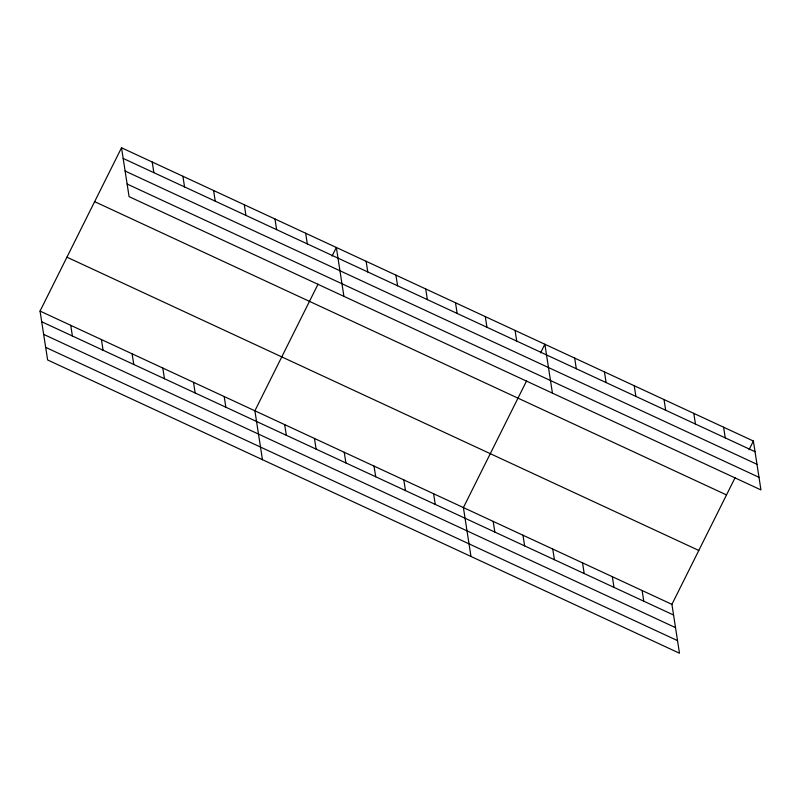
<?xml version="1.0" encoding="UTF-8"?>
<svg xmlns="http://www.w3.org/2000/svg" width="801" height="801" viewBox="0 0 801 801"><rect width="100%" height="100%" fill="white"/><g stroke="black" fill="none" stroke-linecap="round" stroke-linejoin="round"><path stroke-width="1.2" d="M735.098 477.686L671.919 604.355L679.478 653.236L47.619 359.969L40.05 311.078L121.522 147.764L753.381 441.031L760.95 489.922L129.081 196.645L121.522 147.764M318.067 284.125L254.888 410.793L262.448 459.684M332.055 256.1L336.35 247.469L343.919 296.36M526.587 380.906L463.399 507.574L470.968 556.465M540.565 352.881L544.87 344.25L552.44 393.141M749.085 449.661L753.381 441.031M123.174 158.428L755.033 451.704M125.126 171.044L756.985 464.31M127.129 184.03L758.998 477.306M94.638 201.652L726.497 494.928M66.934 257.181L698.802 550.457M40.05 311.078L671.919 604.355M41.702 321.752L673.571 615.028M43.654 334.367L675.523 627.634M45.667 347.354L677.526 640.63M723.593 427.203L725.245 437.877M693.806 413.386L695.458 424.049M664.019 399.559L665.671 410.222M634.232 385.732L635.884 396.405M642.122 590.527L643.774 601.201M604.445 371.904L606.097 382.578M612.334 576.7L613.987 587.373M574.657 358.077L576.309 368.75M582.547 562.883L584.199 573.546M552.76 549.055L554.412 559.719M515.083 330.433L516.735 341.096M522.973 535.228L524.625 545.902M485.296 316.605L486.948 327.269M493.186 521.401L494.838 532.074M455.499 302.778L457.151 313.441M425.711 288.951L427.364 299.624M433.611 493.746L435.263 504.42M395.924 275.123L397.576 285.797M403.824 479.929L405.476 490.592M366.137 261.296L367.789 271.97M374.037 466.102L375.689 476.765M344.25 452.275L345.902 462.938M305.662 233.231L307.314 243.894M314.463 438.447L316.115 449.121M274.973 218.983L276.625 229.657M284.675 424.62L286.327 435.293M244.285 204.736L245.927 215.409M213.587 190.498L215.239 201.161M224.19 396.555L225.842 407.218M182.898 176.25L184.55 186.923M193.502 382.307L195.154 392.981M152.21 162.002L153.862 172.676M162.813 368.06L164.465 378.733M132.125 353.812L133.777 364.485M101.427 339.574L103.079 350.237M70.738 325.326L72.39 335.999"/></g></svg>
